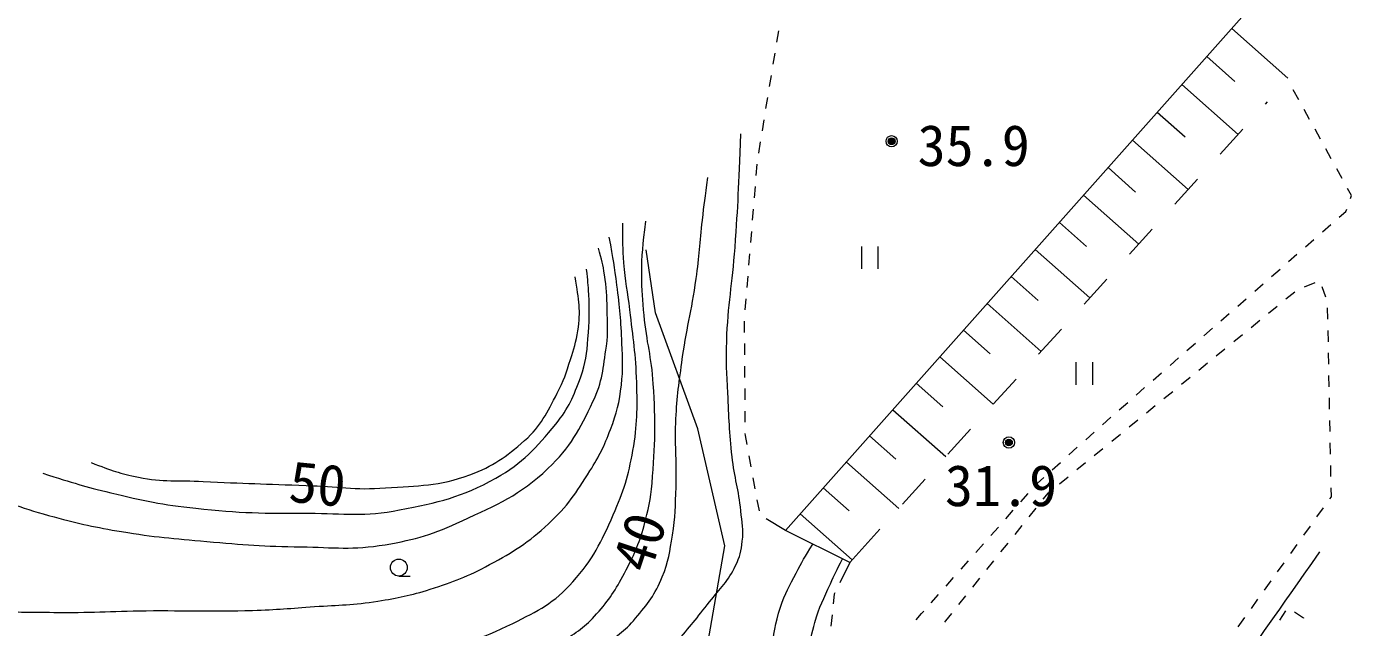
# Model space of a CAD drawing. Units: millimetres, scale not verified. Extents: x 40000 to 680000, y 20000 to 380000.
# Drawn here: x 256472 to 315353, y 316240 to 342963 of the extents above; entities that cross this region are included whole.
import ezdxf
from ezdxf.enums import TextEntityAlignment as Align

# ---------------------------------------------------------------- set-up
doc = ezdxf.new("R2010")
doc.units = ezdxf.units.MM
doc.header["$LTSCALE"] = 1000
doc.header["$PDMODE"] = 32
doc.header["$PDSIZE"] = 500
doc.layers.add('M-BGD', color=7, linetype='Continuous', lineweight=13)
doc.styles.add('ＭＳ ゴシック', font='')
doc.styles.get('ＭＳ ゴシック').set_extended_font_data('MS Gothic')

msp = doc.modelspace()

# ---------------------------------------------------------------- linework, layer by layer
at = {"layer": 'M-BGD'}
for p, q in [((290195, 320548), (310599, 343515)), ((289817, 342271), (289897, 342765)), ((310035, 342881), (312524, 340670)), ((289656, 341284), (289736, 341778)), ((308926, 341633), (310175, 340523)), ((289495, 340297), (289575, 340791)), ((307817, 340384), (310314, 338166)), ((289334, 339310), (289414, 339804)), ((313008, 339707), (312767, 340145)), ((311528, 339504), (311623, 339610)), ((313490, 338831), (313249, 339269)), ((289173, 338323), (289254, 338817)), ((306720, 339148), (307955, 338051)), ((309512, 337282), (310520, 338393)), ((313972, 337955), (313731, 338393)), ((289012, 337336), (289093, 337830)), ((305622, 337913), (308093, 335717)), ((314454, 337079), (314213, 337517)), ((288903, 336343), (288944, 336841)), ((304535, 336689), (305758, 335603)), ((314936, 336203), (314695, 336641)), ((288822, 335346), (288863, 335845)), ((307497, 335060), (308505, 336171)), ((315353, 335446), (315177, 335765)), ((303448, 335466), (305895, 333292)), ((315307, 335317), (315353, 335446)), ((288740, 334349), (288781, 334848)), ((314811, 334485), (315105, 334742)), ((315105, 334742), (315141, 334846)), ((302372, 334255), (303583, 333179)), ((305482, 332837), (306490, 333949)), ((314059, 333826), (314435, 334156)), ((288659, 333353), (288700, 333851)), ((313307, 333167), (313683, 333497)), ((284418, 330239), (284006, 333027)), ((288577, 332356), (288618, 332854)), ((293574, 333188), (293574, 332188)), ((294324, 332188), (294324, 333188)), ((301296, 333044), (303718, 330892)), ((312555, 332508), (312931, 332838)), ((311802, 331850), (312179, 332179)), ((288496, 331359), (288537, 331858)), ((300231, 331845), (301430, 330780)), ((303467, 330615), (304474, 331726)), ((311050, 331191), (311426, 331520)), ((313270, 331393), (313732, 331584)), ((312442, 330849), (312829, 331165)), ((314031, 331405), (314204, 330936)), ((288414, 330363), (288455, 330861)), ((299166, 330647), (301564, 328517)), ((310298, 330532), (310674, 330861)), ((311668, 330216), (312055, 330533)), ((314279, 330448), (314289, 329948)), ((286308, 325078), (284418, 330239)), ((288383, 329364), (288380, 329864)), ((309546, 329873), (309922, 330202)), ((310893, 329584), (311280, 329900)), ((298112, 329460), (299299, 328406)), ((301451, 328393), (302459, 329504)), ((308794, 329214), (309170, 329543)), ((310118, 328951), (310506, 329268)), ((314299, 329448), (314309, 328948)), ((288391, 328364), (288387, 328864)), ((308041, 328555), (308417, 328884)), ((309344, 328319), (309731, 328635)), ((297058, 328273), (299431, 326165)), ((303102, 328035), (303102, 327035)), ((303852, 327035), (303852, 328035)), ((307289, 327896), (307665, 328226)), ((308569, 327686), (308957, 328003)), ((314318, 328448), (314328, 327948)), ((288398, 327364), (288394, 327864)), ((306537, 327237), (306913, 327567)), ((314338, 327449), (314348, 326949)), ((288405, 326364), (288401, 326864)), ((296014, 327099), (297189, 326055)), ((299436, 326170), (300444, 327282)), ((305785, 326578), (306161, 326908)), ((307795, 327054), (308182, 327370)), ((305032, 325919), (305409, 326249)), ((307020, 326421), (307408, 326738)), ((314357, 326449), (314367, 325949)), ((288412, 325364), (288408, 325864)), ((294970, 325924), (297320, 323837)), ((306246, 325789), (306633, 326105)), ((287505, 319874), (286308, 325078)), ((297421, 323948), (298429, 325059)), ((304285, 325255), (304657, 325590)), ((305471, 325156), (305858, 325472)), ((314377, 325449), (314387, 324949)), ((288416, 324776), (288415, 324864)), ((288491, 324371), (288416, 324776)), ((293937, 324761), (295100, 323728)), ((303541, 324587), (303913, 324921)), ((304697, 324524), (305084, 324840)), ((314396, 324449), (314406, 323949)), ((288673, 323388), (288582, 323880)), ((302797, 323918), (303169, 324253)), ((303922, 323891), (304309, 324207)), ((292904, 323598), (295230, 321532)), ((302054, 323250), (302425, 323584)), ((303148, 323259), (303535, 323575)), ((314416, 323449), (314426, 322949)), ((288856, 322405), (288765, 322896)), ((295406, 321726), (296413, 322837)), ((301384, 322648), (301682, 322916)), ((302373, 322626), (302760, 322942)), ((291881, 322447), (293033, 321424)), ((300654, 321825), (300986, 322199)), ((301318, 322573), (301384, 322648)), ((301653, 321940), (301881, 322224)), ((301881, 322224), (301986, 322310)), ((314435, 322450), (314443, 322054)), ((289038, 321422), (288947, 321913)), ((301027, 321160), (301340, 321550)), ((314091, 321563), (313800, 321156)), ((314443, 322054), (314382, 321969)), ((290195, 320548), (289346, 321078)), ((290859, 321296), (293161, 319250)), ((299991, 321077), (300322, 321451)), ((293055, 319133), (290195, 320548)), ((293055, 319133), (294398, 320614)), ((299327, 320329), (299659, 320703)), ((300402, 320380), (300714, 320770)), ((313509, 320750), (313218, 320343)), ((286554, 314386), (287505, 319874)), ((298664, 319581), (298995, 319955)), ((299776, 319599), (300089, 319989)), ((312927, 319936), (312636, 319530)), ((298000, 318833), (298332, 319207)), ((299150, 318819), (299463, 319209)), ((293055, 319133), (292616, 318234)), ((312345, 319123), (312054, 318717)), ((273017, 318530), (273517, 318530)), ((297336, 318085), (297668, 318459)), ((298525, 318039), (298838, 318429)), ((311763, 318310), (311471, 317904)), ((292370, 317729), (292322, 317294)), ((292397, 317785), (292370, 317729)), ((296673, 317337), (297005, 317711)), ((297899, 317259), (298212, 317649)), ((311180, 317497), (310889, 317091)), ((292268, 316797), (292213, 316300)), ((296014, 316584), (296247, 316857)), ((296247, 316857), (296341, 316963)), ((297319, 316536), (297586, 316869)), ((312161, 316561), (312438, 316977)), ((312813, 316935), (313223, 316678)), ((297277, 316476), (297319, 316536)), ((310598, 316684), (310307, 316277)), ((313223, 316678), (313221, 316662))]:
    msp.add_line(p, q, dxfattribs=at)
for centre, radius in [((294917, 337861), 150), ((294917, 337861), 120), ((294917, 337861), 90), ((294917, 337861), 60), ((294917, 337861), 30), ((294917, 337861), 20), ((300128, 324467), 150), ((300128, 324467), 120), ((300128, 324467), 90), ((300128, 324467), 60), ((300128, 324467), 30), ((300128, 324467), 20), ((273017, 318905), 375)]:
    msp.add_circle(centre, radius, dxfattribs=at)
for points, knots in [([(280593, 312501), (281200, 312702), (281374, 312769), (281864, 312968), (282627, 313279), (283085, 313421), (283759, 313895), (284502, 314417), (284753, 314905), (285352, 315587), (285950, 316267), (286267, 316665), (286822, 317380), (287299, 317994), (287651, 318293), (287985, 318995), (288174, 319391), (288234, 319642), (288282, 320078), (288340, 320602), (288269, 320902), (288217, 321427), (288124, 322375), (287933, 322887), (287829, 323833), (287707, 324935), (287691, 325557), (287637, 326664), (287593, 327563), (287558, 328068), (287588, 328966), (287643, 330603), (287840, 331510), (287958, 333143), (288100, 335114), (288119, 335760), (288212, 338196)], [0, 0, 0, 0, 1, 1, 1, 2, 2, 2, 3, 3, 3, 4, 4, 4, 5, 5, 5, 6, 6, 6, 7, 7, 7, 8, 8, 8, 9, 9, 9, 10, 10, 10, 11, 11, 11, 12, 12, 12, 12]), ([(277985, 313481), (278678, 313856), (278869, 313951), (279444, 314237), (280423, 314724), (281080, 314792), (281996, 315389), (282647, 315814), (283032, 316058), (283536, 316649), (284091, 317300), (284395, 317700), (284724, 318490), (285010, 319178), (285057, 319607), (285176, 320343), (285310, 321167), (285308, 321640), (285338, 322475), (285378, 323586), (285281, 324211), (285323, 325322), (285363, 326382), (285454, 326973), (285592, 328025), (285784, 329489), (286029, 330288), (286231, 331751), (286371, 332763), (286384, 333337), (286506, 334352), (286594, 335091), (286624, 335328), (286748, 336242)], [0, 0, 0, 0, 1, 1, 1, 2, 2, 2, 3, 3, 3, 4, 4, 4, 5, 5, 5, 6, 6, 6, 7, 7, 7, 8, 8, 8, 9, 9, 9, 10, 10, 10, 11, 11, 11, 11]), ([(247618, 310032), (248441, 310498), (248677, 310623), (249374, 310969), (250368, 311462), (250937, 311719), (251980, 312099), (253309, 312584), (254054, 312877), (255434, 313191), (257076, 313564), (258028, 313611), (259699, 313821), (261176, 314007), (262010, 314058), (263495, 314176), (265840, 314363), (267164, 314329), (269506, 314550), (271329, 314722), (272367, 314741), (274159, 315115), (275741, 315446), (276637, 315705), (278084, 316424), (279220, 316988), (279911, 317325), (280754, 318273), (281657, 319288), (281999, 320010), (282547, 321253), (283018, 322321), (283218, 322962), (283419, 324112), (283623, 325280), (283622, 325957), (283589, 327141), (283554, 328405), (283425, 329107), (283286, 330364), (283196, 331180), (283077, 331629), (283019, 332448), (282971, 333137), (282967, 333380), (282971, 334217)], [0, 0, 0, 0, 1, 1, 1, 2, 2, 2, 3, 3, 3, 4, 4, 4, 5, 5, 5, 6, 6, 6, 7, 7, 7, 8, 8, 8, 9, 9, 9, 10, 10, 10, 11, 11, 11, 12, 12, 12, 13, 13, 13, 14, 14, 14, 15, 15, 15, 15]), ([(275552, 313546), (276433, 313985), (276675, 314098), (277405, 314431), (278503, 314931), (279231, 314982), (280259, 315615), (280916, 316021), (281293, 316268), (281809, 316843), (282382, 317480), (282637, 317901), (283041, 318656), (283463, 319444), (283678, 319910), (283914, 320772), (284111, 321497), (284205, 321914), (284269, 322662), (284416, 324377), (284438, 325351), (284327, 327068), (284250, 328269), (284029, 328924), (283916, 330122), (283849, 330823), (283817, 331218), (283814, 331923), (283810, 332855), (283864, 333194), (283997, 334303)], [0, 0, 0, 0, 1, 1, 1, 2, 2, 2, 3, 3, 3, 4, 4, 4, 5, 5, 5, 6, 6, 6, 7, 7, 7, 8, 8, 8, 9, 9, 9, 10, 10, 10, 10]), ([(210528, 299937), (210200, 300148), (210071, 300207), (209759, 300340), (209161, 300596), (208765, 300547), (208129, 300685), (207438, 300835), (207027, 300839), (206362, 301079), (206070, 301185), (205927, 301295), (205659, 301453), (205368, 301624), (205195, 301711), (204941, 301934), (204650, 302188), (204494, 302357), (204312, 302697), (204202, 302902), (204182, 303047), (204193, 303279), (204213, 303684), (204309, 303917), (204519, 304264), (204810, 304745), (205022, 304990), (205423, 305384), (205978, 305929), (206309, 306218), (206942, 306669), (207896, 307348), (208446, 307715), (209478, 308268), (210912, 309035), (211772, 309351), (213242, 310045), (214986, 310867), (215962, 311329), (217707, 312149), (220213, 313326), (221624, 313971), (224128, 315153), (226509, 316278), (227854, 316885), (230216, 318049), (232423, 319137), (233646, 319776), (235817, 320933), (237424, 321788), (238304, 322304), (239874, 323224), (240305, 323477), (240527, 323650), (240959, 323900), (241200, 324040), (241330, 324129), (241584, 324245), (241866, 324374), (242032, 324443), (242338, 324493), (242608, 324536), (242771, 324520), (243038, 324460), (243410, 324378), (243605, 324272), (243942, 324094), (244350, 323879), (244582, 323755), (244944, 323469), (245412, 323101), (245613, 322825), (246059, 322430), (246636, 321919), (247000, 321680), (247578, 321170), (248234, 320591), (248543, 320203), (249209, 319636), (249702, 319216), (249972, 318966), (250518, 318618), (251069, 318267), (251395, 318091), (251996, 317834), (252614, 317571), (252975, 317447), (253627, 317285), (254200, 317143), (254527, 317079), (255114, 317011), (256111, 316894), (256678, 316929), (257682, 316914), (259285, 316889), (260182, 316970), (261785, 316987), (263634, 317007), (264671, 316942), (266518, 317003), (267596, 317039), (268198, 317088), (269273, 317169), (270372, 317252), (270996, 317236), (272084, 317411), (273004, 317560), (273522, 317660), (274410, 317944), (275473, 318285), (276069, 318504), (277051, 319035), (278146, 319626), (278754, 320008), (279668, 320852), (280525, 321643), (280885, 322218), (281509, 323203), (281940, 323881), (282137, 324294), (282424, 325044), (282710, 325790), (282817, 326238), (282909, 327031), (282991, 327746), (282962, 328154), (282933, 328873), (282891, 329888), (282839, 330458), (282710, 331466), (282603, 332302), (282556, 332586), (282371, 333598)], [0, 0, 0, 0, 1, 1, 1, 2, 2, 2, 3, 3, 3, 4, 4, 4, 5, 5, 5, 6, 6, 6, 7, 7, 7, 8, 8, 8, 9, 9, 9, 10, 10, 10, 11, 11, 11, 12, 12, 12, 13, 13, 13, 14, 14, 14, 15, 15, 15, 16, 16, 16, 17, 17, 17, 18, 18, 18, 19, 19, 19, 20, 20, 20, 21, 21, 21, 22, 22, 22, 23, 23, 23, 24, 24, 24, 25, 25, 25, 26, 26, 26, 27, 27, 27, 28, 28, 28, 29, 29, 29, 30, 30, 30, 31, 31, 31, 32, 32, 32, 33, 33, 33, 34, 34, 34, 35, 35, 35, 36, 36, 36, 37, 37, 37, 38, 38, 38, 39, 39, 39, 40, 40, 40, 41, 41, 41, 42, 42, 42, 43, 43, 43, 44, 44, 44, 44]), ([(251298, 323315), (252738, 322801), (253111, 322669), (254278, 322273), (255608, 321822), (256338, 321518), (257695, 321158), (258856, 320850), (259515, 320700), (260700, 320504), (262166, 320262), (262999, 320197), (264480, 320068), (266114, 319925), (267032, 319850), (268672, 319826), (270130, 319804), (270966, 319680), (272403, 319922), (273785, 320156), (274558, 320394), (275829, 320983), (277413, 321717), (278376, 322111), (279645, 323309), (280665, 324271), (281037, 325026), (281645, 326289), (282074, 327182), (282101, 327773), (282242, 328753), (282334, 329390), (282286, 329757), (282275, 330400), (282264, 330995), (282258, 331332), (282162, 331919), (282084, 332392), (282041, 332565), (281887, 333114)], [0, 0, 0, 0, 1, 1, 1, 2, 2, 2, 3, 3, 3, 4, 4, 4, 5, 5, 5, 6, 6, 6, 7, 7, 7, 8, 8, 8, 9, 9, 9, 10, 10, 10, 11, 11, 11, 12, 12, 12, 13, 13, 13, 13]), ([(257199, 323102), (258611, 322645), (259024, 322521), (260216, 322230), (261674, 321874), (262505, 321707), (263996, 321540), (265945, 321321), (267051, 321319), (269012, 321321), (270589, 321323), (271500, 321157), (273047, 321467), (274777, 321813), (275796, 322022), (277335, 322884), (278554, 323567), (279099, 324206), (279989, 325283), (280580, 325999), (280783, 326513), (281100, 327386), (281331, 328020), (281369, 328410), (281423, 329082), (281486, 329849), (281498, 330284), (281456, 331053), (281432, 331489), (281422, 331643), (281359, 332167)], [0, 0, 0, 0, 1, 1, 1, 2, 2, 2, 3, 3, 3, 4, 4, 4, 5, 5, 5, 6, 6, 6, 7, 7, 7, 8, 8, 8, 9, 9, 9, 10, 10, 10, 10]), ([(259344, 323575), (260276, 323207), (260608, 323098), (261452, 322921), (262552, 322690), (263201, 322797), (264323, 322739), (266111, 322647), (267114, 322619), (268903, 322557), (270280, 322510), (271055, 322342), (272429, 322448), (273904, 322562), (274784, 322517), (276172, 323030), (277225, 323419), (277763, 323816), (278608, 324556), (279360, 325216), (279582, 325786), (280061, 326664), (280361, 327213), (280452, 327560), (280643, 328155), (280800, 328643), (280887, 328921), (280970, 329427), (281123, 330352), (281010, 330764), (280861, 331826)], [0, 0, 0, 0, 1, 1, 1, 2, 2, 2, 3, 3, 3, 4, 4, 4, 5, 5, 5, 6, 6, 6, 7, 7, 7, 8, 8, 8, 9, 9, 9, 10, 10, 10, 10]), ([(284569, 303017), (284842, 303059), (284931, 303086), (285159, 303148), (285791, 303318), (286136, 303485), (286684, 303843), (287315, 304256), (287506, 304694), (287927, 305319), (288499, 306169), (288776, 306692), (289106, 307661), (289475, 308743), (289552, 309398), (289639, 310537), (289711, 311464), (289584, 311987), (289577, 312917), (289570, 313794), (289499, 314290), (289593, 315162), (289678, 315948), (289733, 316398), (289981, 317149), (290184, 317766), (290371, 318087), (290671, 318663), (290938, 319176), (291043, 319350), (291411, 319946)], [0, 0, 0, 0, 1, 1, 1, 2, 2, 2, 3, 3, 3, 4, 4, 4, 5, 5, 5, 6, 6, 6, 7, 7, 7, 8, 8, 8, 9, 9, 9, 10, 10, 10, 10]), ([(285126, 296825), (285229, 297388), (285278, 297568), (285420, 298032), (285664, 298826), (285939, 299220), (286296, 299970), (286596, 300598), (286776, 300945), (287124, 301548), (287753, 302638), (288222, 303176), (288885, 304245), (289363, 305018), (289691, 305419), (290080, 306240), (290547, 307228), (290911, 307770), (291092, 308847), (291244, 309756), (291085, 310285), (291092, 311206), (291099, 312265), (291043, 312862), (291131, 313918), (291215, 314921), (291227, 315501), (291505, 316469), (291705, 317162), (291897, 317524), (292195, 318181), (292393, 318620), (292463, 318768), (292729, 319294)], [0, 0, 0, 0, 1, 1, 1, 2, 2, 2, 3, 3, 3, 4, 4, 4, 5, 5, 5, 6, 6, 6, 7, 7, 7, 8, 8, 8, 9, 9, 9, 10, 10, 10, 11, 11, 11, 11]), ([(293078, 276038), (293131, 276350), (293126, 276485), (293107, 276770), (293065, 277387), (292842, 277711), (292525, 278242), (291854, 279369), (291208, 279807), (290385, 280828), (290053, 281241), (289834, 281448), (289548, 281894), (289453, 282042), (289400, 282127), (289332, 282289), (289248, 282489), (289212, 282611), (289189, 282827), (289157, 283120), (289189, 283288), (289225, 283581), (289252, 283806), (289271, 283936), (289354, 284148), (289453, 284403), (289534, 284536), (289673, 284771), (290224, 285699), (290571, 286195), (291163, 287097), (292820, 289618), (293742, 291034), (295452, 293518), (296926, 295660), (297810, 296819), (299323, 298932), (300437, 300487), (301070, 301351), (302178, 302910), (305156, 307100), (306813, 309455), (309772, 313658), (311406, 315978), (311918, 316705), (313952, 319602)], [0, 0, 0, 0, 1, 1, 1, 2, 2, 2, 3, 3, 3, 4, 4, 4, 5, 5, 5, 6, 6, 6, 7, 7, 7, 8, 8, 8, 9, 9, 9, 10, 10, 10, 11, 11, 11, 12, 12, 12, 13, 13, 13, 14, 14, 14, 15, 15, 15, 15])]:
    msp.add_open_spline(points, degree=3, knots=knots, dxfattribs=at)
for p in [(294917, 337861), (300128, 324467)]:
    msp.add_point(p, dxfattribs=at)

# ---------------------------------------------------------------- texts
at = {"layer": 'M-BGD', "style": 'ＭＳ ゴシック'}
for s, p in [('35.9', (298564, 337674)), ('31.9', (299779, 322553))]:
    msp.add_text(s, height=1833, dxfattribs=at).set_placement(p, align=Align.MIDDLE_CENTER)
for s, rotation, p in [('50', 354.455, (269410, 322634)), ('40', 71.878, (283699, 320049))]:
    msp.add_text(s, height=1833, rotation=rotation, dxfattribs=at).set_placement(p, align=Align.MIDDLE_CENTER)

doc.saveas('drawing.dxf')
